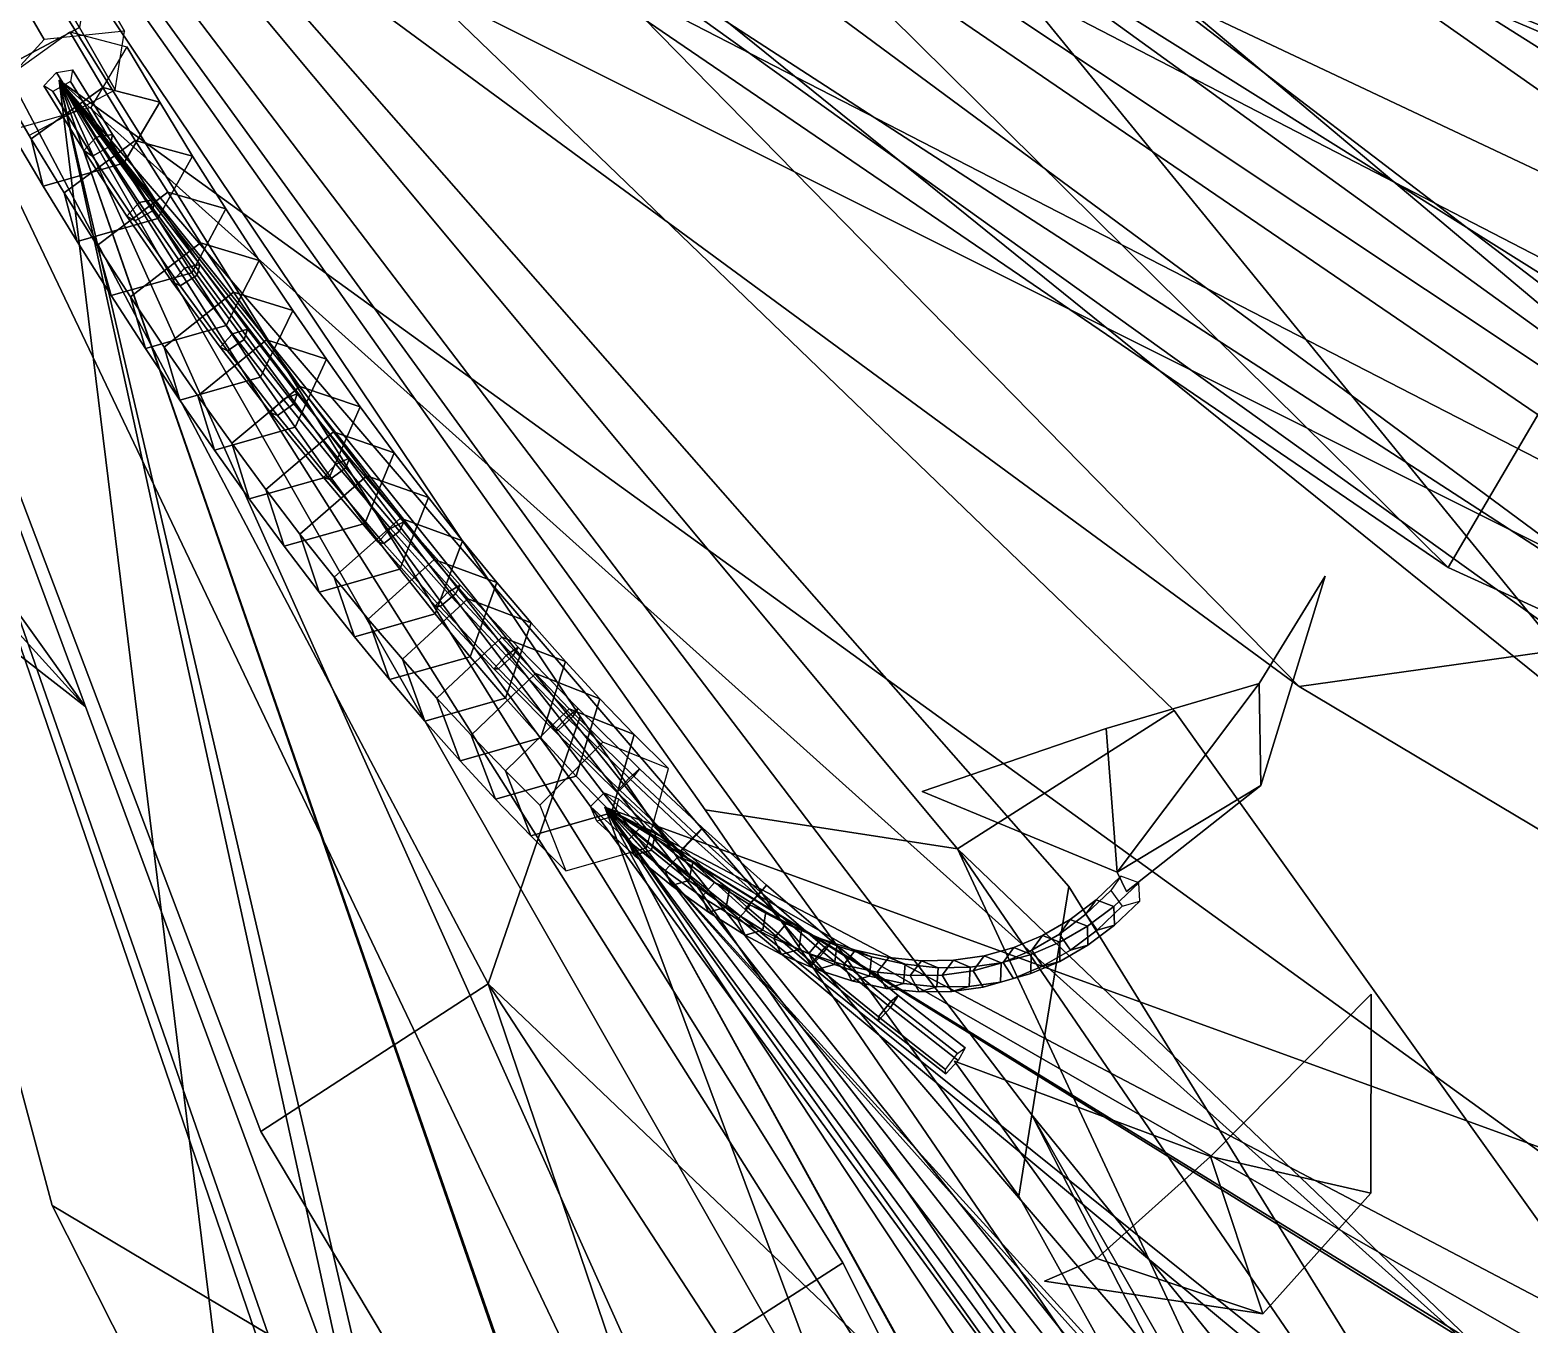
# Model space of a CAD drawing. Header units: metres. Extents: x -366 to 149, y -229 to 234.
# Drawn here: x 55.98 to 78.4, y -126.7 to -107.35 of the extents above; entities that cross this region are included whole.
import ezdxf

# ---------------------------------------------------------------- set-up
doc = ezdxf.new("R2010")
doc.units = ezdxf.units.M

msp = doc.modelspace()

# ---------------------------------------------------------------- linework, layer by layer
at = {"layer": 'coral-li_Intrnd', "color": 3}
for points in [[(54.8874, -107.0588, 380.5537), (55.4238, -107.9909, 381.1962), (56.7156, -107.3112, 381.1036), (56.1792, -106.3791, 380.4612)], [(56.8553, -106.4314, 382.2636), (57.3918, -107.3635, 382.906), (56.1876, -107.4911, 383.7263), (55.6511, -106.559, 383.0839)], [(56.7156, -107.3112, 381.1036), (57.2521, -108.2434, 381.746), (57.3918, -107.3635, 382.906), (56.8553, -106.4314, 382.2636)], [(55.6511, -106.559, 383.0839), (56.1876, -107.4911, 383.7263), (55.2895, -108.4695, 383.0567), (54.7531, -107.5374, 382.4142)], [(55.4238, -107.9909, 381.1962), (55.9603, -108.923, 381.8386), (57.2521, -108.2434, 381.746), (56.7156, -107.3112, 381.1036)], [(56.5717, -107.3745, 383.5205), (57.06401, -108.2053, 384.1266), (55.9936, -108.9747, 383.9414), (55.5012, -108.1439, 383.3353)], [(57.4239, -107.5975, 382.5225), (57.9162, -108.4283, 383.1286), (57.06401, -108.2053, 384.1266), (56.5717, -107.3745, 383.5205)], [(56.8882, -108.5069, 381.7112), (57.3805, -109.3377, 382.3174), (57.9162, -108.4283, 383.1286), (57.4239, -107.5975, 382.5225)], [(55.5012, -108.1439, 383.3353), (55.9936, -108.9747, 383.9414), (56.1743, -109.6804, 382.8273), (55.682, -108.8496, 382.2212)], [(57.06401, -108.2053, 384.1266), (57.548, -108.9979, 384.7387), (56.4858, -109.7811, 384.5639), (55.9936, -108.9747, 383.9414)], [(57.9162, -108.4283, 383.1286), (58.4085, -109.2348, 383.7511), (57.548, -108.9979, 384.7387), (57.06401, -108.2053, 384.1266)], [(55.682, -108.8496, 382.2212), (56.1743, -109.6804, 382.8273), (57.3805, -109.3377, 382.3174), (56.8882, -108.5069, 381.7112)], [(57.3805, -109.3377, 382.3174), (57.8863, -110.1666, 382.9566), (58.4085, -109.2348, 383.7511), (57.9162, -108.4283, 383.1286)], [(55.9936, -108.9747, 383.9414), (56.4858, -109.7811, 384.5639), (56.6801, -110.5093, 383.4666), (56.1743, -109.6804, 382.8273)], [(57.548, -108.9979, 384.7387), (58.03537, -109.7725, 385.3709), (56.9816, -110.5692, 385.2068), (56.4858, -109.7811, 384.5639)], [(58.4085, -109.2348, 383.7511), (58.9043, -110.0228, 384.394), (58.03537, -109.7725, 385.3709), (57.548, -108.9979, 384.7387)], [(56.1743, -109.6804, 382.8273), (56.6801, -110.5093, 383.4666), (57.8863, -110.1666, 382.9566), (57.3805, -109.3377, 382.3174)], [(57.8863, -110.1666, 382.9566), (58.3956, -110.9766, 383.617), (58.9043, -110.0228, 384.394), (58.4085, -109.2348, 383.7511)], [(56.4858, -109.7811, 384.5639), (56.9816, -110.5692, 385.2068), (57.1894, -111.3193, 384.1269), (56.6801, -110.5093, 383.4666)], [(58.03537, -109.7725, 385.3709), (58.5258, -110.5285, 386.0229), (57.4804, -111.3383, 385.8698), (56.9816, -110.5692, 385.2068)], [(58.9043, -110.0228, 384.394), (59.4031, -110.792, 385.057), (58.5258, -110.5285, 386.0229), (58.03537, -109.7725, 385.3709)], [(58.3956, -110.9766, 383.617), (58.9082, -111.7672, 384.298), (59.4031, -110.792, 385.057), (58.9043, -110.0228, 384.394)], [(56.6801, -110.5093, 383.4666), (57.1894, -111.3193, 384.1269), (58.3956, -110.9766, 383.617), (57.8863, -110.1666, 382.9566)], [(58.5258, -110.5285, 386.0229), (59.01907, -111.2655, 386.6943), (57.9821, -112.0882, 386.5526), (57.4804, -111.3383, 385.8698)], [(59.4031, -110.792, 385.057), (59.9048, -111.5418, 385.7398), (59.01907, -111.2655, 386.6943), (58.5258, -110.5285, 386.0229)], [(56.9816, -110.5692, 385.2068), (57.4804, -111.3383, 385.8698), (57.702, -112.1099, 384.8079), (57.1894, -111.3193, 384.1269)], [(58.9082, -111.7672, 384.298), (59.4237, -112.5379, 384.9993), (59.9048, -111.5418, 385.7398), (59.4031, -110.792, 385.057)], [(57.1894, -111.3193, 384.1269), (57.702, -112.1099, 384.8079), (58.9082, -111.7672, 384.298), (58.3956, -110.9766, 383.617)], [(57.4804, -111.3383, 385.8698), (57.9821, -112.0882, 386.5526), (58.2174, -112.8807, 385.5092), (57.702, -112.1099, 384.8079)], [(59.01907, -111.2655, 386.6943), (59.5148, -111.983, 387.3847), (58.4864, -112.8182, 387.2547), (57.9821, -112.0882, 386.5526)], [(59.9048, -111.5418, 385.7398), (60.4091, -112.2718, 386.4419), (59.5148, -111.983, 387.3847), (59.01907, -111.2655, 386.6943)], [(59.4237, -112.5379, 384.9993), (59.9417, -113.2883, 385.7205), (60.4091, -112.2718, 386.4419), (59.9048, -111.5418, 385.7398)], [(57.702, -112.1099, 384.8079), (58.2174, -112.8807, 385.5092), (59.4237, -112.5379, 384.9993), (58.9082, -111.7672, 384.298)], [(57.9821, -112.0882, 386.5526), (58.4864, -112.8182, 387.2547), (58.7355, -113.6311, 386.2304), (58.2174, -112.8807, 385.5092)], [(59.5148, -111.983, 387.3847), (60.01274, -112.6806, 388.0936), (58.9929, -113.528, 387.9757), (58.4864, -112.8182, 387.2547)], [(60.4091, -112.2718, 386.4419), (60.9155, -112.9816, 387.1629), (60.01274, -112.6806, 388.0936), (59.5148, -111.983, 387.3847)], [(59.9417, -113.2883, 385.7205), (60.4621, -114.0179, 386.461), (60.9155, -112.9816, 387.1629), (60.4091, -112.2718, 386.4419)], [(58.2174, -112.8807, 385.5092), (58.7355, -113.6311, 386.2304), (59.9417, -113.2883, 385.7205), (59.4237, -112.5379, 384.9993)], [(60.01274, -112.6806, 388.0936), (60.5125, -113.3579, 388.8207), (59.5013, -114.2171, 388.7151), (58.9929, -113.528, 387.9757)], [(60.9155, -112.9816, 387.1629), (61.424, -113.6708, 387.9023), (60.5125, -113.3579, 388.8207), (60.01274, -112.6806, 388.0936)], [(58.4864, -112.8182, 387.2547), (58.9929, -113.528, 387.9757), (59.2559, -114.3607, 386.9709), (58.7355, -113.6311, 386.2304)], [(60.4621, -114.0179, 386.461), (60.9845, -114.7263, 387.2205), (61.424, -113.6708, 387.9023), (60.9155, -112.9816, 387.1629)], [(58.7355, -113.6311, 386.2304), (59.2559, -114.3607, 386.9709), (60.4621, -114.0179, 386.461), (59.9417, -113.2883, 385.7205)], [(60.5125, -113.3579, 388.8207), (61.01397, -114.0144, 389.5655), (60.01134, -114.8852, 389.4725), (59.5013, -114.2171, 388.7151)], [(61.424, -113.6708, 387.9023), (61.934, -114.3388, 388.6597), (61.01397, -114.0144, 389.5655), (60.5125, -113.3579, 388.8207)], [(58.9929, -113.528, 387.9757), (59.5013, -114.2171, 388.7151), (59.7783, -115.0691, 387.7304), (59.2559, -114.3607, 386.9709)], [(60.9845, -114.7263, 387.2205), (61.5086, -115.413, 387.9985), (61.934, -114.3388, 388.6597), (61.424, -113.6708, 387.9023)], [(59.2559, -114.3607, 386.9709), (59.7783, -115.0691, 387.7304), (60.9845, -114.7263, 387.2205), (60.4621, -114.0179, 386.461)], [(61.01397, -114.0144, 389.5655), (61.5166, -114.6499, 390.3275), (60.5226, -115.5317, 390.2475), (60.01134, -114.8852, 389.4725)], [(61.934, -114.3388, 388.6597), (62.4453, -114.9854, 389.4347), (61.5166, -114.6499, 390.3275), (61.01397, -114.0144, 389.5655)], [(59.5013, -114.2171, 388.7151), (60.01134, -114.8852, 389.4725), (60.3023, -115.7558, 388.5085), (59.7783, -115.0691, 387.7304)], [(61.5086, -115.413, 387.9985), (62.03401, -116.0777, 388.7946), (62.4453, -114.9854, 389.4347), (61.934, -114.3388, 388.6597)], [(59.7783, -115.0691, 387.7304), (60.3023, -115.7558, 388.5085), (61.5086, -115.413, 387.9985), (60.9845, -114.7263, 387.2205)], [(61.5166, -114.6499, 390.3275), (62.02037, -115.2639, 391.1063), (61.03504, -116.1564, 391.0396), (60.5226, -115.5317, 390.2475)], [(62.4453, -114.9854, 389.4347), (62.9577, -115.6101, 390.2268), (62.02037, -115.2639, 391.1063), (61.5166, -114.6499, 390.3275)], [(60.01134, -114.8852, 389.4725), (60.5226, -115.5317, 390.2475), (60.8277, -116.4205, 389.3045), (60.3023, -115.7558, 388.5085)], [(62.03401, -116.0777, 388.7946), (62.5604, -116.7199, 389.6083), (62.9577, -115.6101, 390.2268), (62.4453, -114.9854, 389.4347)], [(62.02037, -115.2639, 391.1063), (62.5247, -115.8559, 391.9014), (61.548, -116.7589, 391.8482), (61.03504, -116.1564, 391.0396)], [(62.9577, -115.6101, 390.2268), (63.4707, -116.2125, 391.0354), (62.5247, -115.8559, 391.9014), (62.02037, -115.2639, 391.1063)], [(60.3023, -115.7558, 388.5085), (60.8277, -116.4205, 389.3045), (62.03401, -116.0777, 388.7946), (61.5086, -115.413, 387.9985)], [(60.5226, -115.5317, 390.2475), (61.03504, -116.1564, 391.0396), (61.3542, -117.0627, 390.1182), (60.8277, -116.4205, 389.3045)], [(62.5604, -116.7199, 389.6083), (63.08762, -117.3393, 390.439), (63.4707, -116.2125, 391.0354), (62.9577, -115.6101, 390.2268)], [(62.5247, -115.8559, 391.9014), (63.02951, -116.4258, 392.7124), (62.06153, -117.3388, 392.673), (61.548, -116.7589, 391.8482)], [(63.4707, -116.2125, 391.0354), (63.9842, -116.7924, 391.8602), (63.02951, -116.4258, 392.7124), (62.5247, -115.8559, 391.9014)], [(60.8277, -116.4205, 389.3045), (61.3542, -117.0627, 390.1182), (62.5604, -116.7199, 389.6083), (62.03401, -116.0777, 388.7946)], [(61.03504, -116.1564, 391.0396), (61.548, -116.7589, 391.8482), (61.8813, -117.682, 390.9489), (61.3542, -117.0627, 390.1182)], [(63.08762, -117.3393, 390.439), (63.6151, -117.9354, 391.2863), (63.9842, -116.7924, 391.8602), (63.4707, -116.2125, 391.0354)], [(63.02951, -116.4258, 392.7124), (63.5343, -116.973, 393.5387), (62.575, -117.8956, 393.5134), (62.06153, -117.3388, 392.673)], [(63.9842, -116.7924, 391.8602), (64.4977, -117.3493, 392.7006), (63.5343, -116.973, 393.5387), (63.02951, -116.4258, 392.7124)], [(61.3542, -117.0627, 390.1182), (61.8813, -117.682, 390.9489), (63.08762, -117.3393, 390.439), (62.5604, -116.7199, 389.6083)], [(61.548, -116.7589, 391.8482), (62.06153, -117.3388, 392.673), (62.4089, -118.2781, 391.7962), (61.8813, -117.682, 390.9489)], [(63.6151, -117.9354, 391.2863), (64.1428, -118.5079, 392.1496), (64.4977, -117.3493, 392.7006), (63.9842, -116.7924, 391.8602)], [(63.5343, -116.973, 393.5387), (64.03895, -117.4974, 394.3799), (63.08834, -118.4292, 394.369), (62.575, -117.8956, 393.5134)], [(64.4977, -117.3493, 392.7006), (65.01103, -117.8829, 393.5562), (64.03895, -117.4974, 394.3799), (63.5343, -116.973, 393.5387)], [(61.8813, -117.682, 390.9489), (62.4089, -118.2781, 391.7962), (63.6151, -117.9354, 391.2863), (63.08762, -117.3393, 390.439)], [(62.06153, -117.3388, 392.673), (62.575, -117.8956, 393.5134), (62.9366, -118.8507, 392.6595), (62.4089, -118.2781, 391.7962)], [(64.03895, -117.4974, 394.3799), (64.543, -117.9986, 395.2354), (63.6011, -118.9392, 395.2391), (63.08834, -118.4292, 394.369)], [(65.01103, -117.8829, 393.5562), (65.5237, -118.3929, 394.4263), (64.543, -117.9986, 395.2354), (64.03895, -117.4974, 394.3799)], [(64.1428, -118.5079, 392.1496), (64.6702, -119.0565, 393.0284), (65.01103, -117.8829, 393.5562), (64.4977, -117.3493, 392.7006)], [(62.4089, -118.2781, 391.7962), (62.9366, -118.8507, 392.6595), (64.1428, -118.5079, 392.1496), (63.6151, -117.9354, 391.2863)], [(62.575, -117.8956, 393.5134), (63.08834, -118.4292, 394.369), (63.464, -119.3993, 393.5384), (62.9366, -118.8507, 392.6595)], [(64.6702, -119.0565, 393.0284), (65.1971, -119.5809, 393.9223), (65.5237, -118.3929, 394.4263), (65.01103, -117.8829, 393.5562)], [(62.9366, -118.8507, 392.6595), (63.464, -119.3993, 393.5384), (64.6702, -119.0565, 393.0284), (64.1428, -118.5079, 392.1496)], [(63.08834, -118.4292, 394.369), (63.6011, -118.9392, 395.2391), (63.9909, -119.9237, 394.4323), (63.464, -119.3993, 393.5384)], [(63.464, -119.3993, 393.5384), (63.9909, -119.9237, 394.4323), (65.1971, -119.5809, 393.9223), (64.6702, -119.0565, 393.0284)]]:
    msp.add_3dface(points, dxfattribs=at)
at = {"layer": 'coral-li_Leaf', "color": 3}
for points in [[(75.3419, -115.5132, 414.5001), (74.3553, -117.1202, 417.6184), (74.3803, -118.6464, 415.1732)], [(75.3419, -115.5132, 414.5001), (74.3803, -118.6464, 415.1732), (74.3553, -117.1202, 417.6184)], [(72.2319, -119.9439, 416.1527), (74.3553, -117.1202, 417.6184), (72.06783, -117.7956, 418.3997)], [(72.2319, -119.9439, 416.1527), (72.06783, -117.7956, 418.3997), (74.3553, -117.1202, 417.6184)], [(74.3803, -118.6464, 415.1732), (74.3553, -117.1202, 417.6184), (72.2319, -119.9439, 416.1527)], [(74.3803, -118.6464, 415.1732), (72.2319, -119.9439, 416.1527), (74.3553, -117.1202, 417.6184)], [(72.06783, -117.7956, 418.3997), (69.3176, -118.7377, 417.3347), (72.2319, -119.9439, 416.1527)], [(72.06783, -117.7956, 418.3997), (72.2319, -119.9439, 416.1527), (69.3176, -118.7377, 417.3347)], [(74.3803, -118.6464, 415.1732), (72.2319, -119.9439, 416.1527), (72.3726, -120.2312, 412.2558)], [(74.3803, -118.6464, 415.1732), (72.3726, -120.2312, 412.2558), (72.2319, -119.9439, 416.1527)], [(76.02517, -124.7425, 383.8735), (76.02917, -121.7693, 385.1474), (73.6257, -124.1944, 385.9997)], [(76.02517, -124.7425, 383.8735), (73.6257, -124.1944, 385.9997), (76.02917, -121.7693, 385.1474)], [(71.9269, -125.7232, 384.3564), (73.6257, -124.1944, 385.9997), (69.8002, -122.7681, 386.139)], [(71.9269, -125.7232, 384.3564), (69.8002, -122.7681, 386.139), (73.6257, -124.1944, 385.9997)], [(71.9269, -125.7232, 384.3564), (74.4107, -126.5464, 382.8656), (73.6257, -124.1944, 385.9997)], [(71.9269, -125.7232, 384.3564), (73.6257, -124.1944, 385.9997), (74.4107, -126.5464, 382.8656)], [(73.6257, -124.1944, 385.9997), (74.4107, -126.5464, 382.8656), (76.02517, -124.7425, 383.8735)], [(73.6257, -124.1944, 385.9997), (76.02517, -124.7425, 383.8735), (74.4107, -126.5464, 382.8656)], [(71.1474, -126.0607, 380.9656), (74.4107, -126.5464, 382.8656), (71.9269, -125.7232, 384.3564)], [(71.1474, -126.0607, 380.9656), (71.9269, -125.7232, 384.3564), (74.4107, -126.5464, 382.8656)]]:
    msp.add_3dface(points, dxfattribs=at)
at = {"layer": 'coral-li_Mrstm', "color": 3}
for points in [[(39.1994, -92.7973, 378.425), (56.7948, -117.4616, 394.1656), (38.55, -97.3475, 376.1729)], [(39.1994, -92.7973, 378.425), (38.55, -97.3475, 376.1729), (56.7948, -117.4616, 394.1656)], [(47.8294, -93.1835, 372.3797), (70.7602, -124.7878, 385.2025), (70.9568, -123.5719, 389.6384)], [(47.8294, -93.1835, 372.3797), (70.9568, -123.5719, 389.6384), (70.7602, -124.7878, 385.2025)], [(70.9568, -123.5719, 389.6384), (71.5074, -120.1563, 392.5267), (47.8294, -93.1835, 372.3797)], [(70.9568, -123.5719, 389.6384), (47.8294, -93.1835, 372.3797), (71.5074, -120.1563, 392.5267)], [(47.8294, -93.1835, 372.3797), (73.08212, -117.5265, 393.7993), (69.8451, -119.5957, 396.3358)], [(47.8294, -93.1835, 372.3797), (69.8451, -119.5957, 396.3358), (73.08212, -117.5265, 393.7993)], [(69.8451, -119.5957, 396.3358), (66.07177, -119.0095, 398.7295), (47.8294, -93.1835, 372.3797)], [(69.8451, -119.5957, 396.3358), (47.8294, -93.1835, 372.3797), (66.07177, -119.0095, 398.7295)], [(47.8294, -93.1835, 372.3797), (64.2009, -117.6137, 401.0888), (62.8284, -121.6131, 399.268)], [(47.8294, -93.1835, 372.3797), (62.8284, -121.6131, 399.268), (64.2009, -117.6137, 401.0888)], [(62.8284, -121.6131, 399.268), (59.4259, -123.8189, 397.3011), (47.8294, -93.1835, 372.3797)], [(62.8284, -121.6131, 399.268), (47.8294, -93.1835, 372.3797), (59.4259, -123.8189, 397.3011)], [(47.8294, -93.1835, 372.3797), (56.3073, -124.9297, 397.0654), (59.5381, -126.8548, 394.4101)], [(47.8294, -93.1835, 372.3797), (59.5381, -126.8548, 394.4101), (56.3073, -124.9297, 397.0654)], [(59.5381, -126.8548, 394.4101), (60.6922, -127.9828, 390.2021), (47.8294, -93.1835, 372.3797)], [(59.5381, -126.8548, 394.4101), (47.8294, -93.1835, 372.3797), (60.6922, -127.9828, 390.2021)], [(47.8294, -93.1835, 372.3797), (60.2363, -129.4323, 387.2516), (64.4906, -128.126, 388.4303)], [(47.8294, -93.1835, 372.3797), (64.4906, -128.126, 388.4303), (60.2363, -129.4323, 387.2516)], [(64.4906, -128.126, 388.4303), (68.1325, -125.7858, 387.1769), (47.8294, -93.1835, 372.3797)], [(64.4906, -128.126, 388.4303), (47.8294, -93.1835, 372.3797), (68.1325, -125.7858, 387.1769)], [(67.8396, -93.9195, 384.7206), (90.04565, -114.8872, 399.983), (66.08289, -98.721, 384.962)], [(67.8396, -93.9195, 384.7206), (66.08289, -98.721, 384.962), (90.04565, -114.8872, 399.983)], [(68.9579, -97.834, 381.4445), (92.6573, -114.3542, 396.4983), (66.449, -95.7767, 385.4033)], [(68.9579, -97.834, 381.4445), (66.449, -95.7767, 385.4033), (92.6573, -114.3542, 396.4983)], [(66.6946, -96.1358, 384.6593), (79.9551, -108.509, 397.5394), (63.01646, -97.818, 386.6474)], [(66.6946, -96.1358, 384.6593), (63.01646, -97.818, 386.6474), (79.9551, -108.509, 397.5394)], [(66.6946, -96.1358, 384.6593), (84.02249, -106.8817, 394.8923), (79.9551, -108.509, 397.5394)], [(66.6946, -96.1358, 384.6593), (79.9551, -108.509, 397.5394), (84.02249, -106.8817, 394.8923)], [(68.558, -101.2388, 378.45), (92.03857, -117.7257, 393.8784), (70.06596, -96.3958, 379.1362)], [(68.558, -101.2388, 378.45), (70.06596, -96.3958, 379.1362), (92.03857, -117.7257, 393.8784)], [(70.8759, -96.9635, 376.7795), (92.6573, -114.3542, 396.4983), (68.9579, -97.834, 381.4445)], [(70.8759, -96.9635, 376.7795), (68.9579, -97.834, 381.4445), (92.6573, -114.3542, 396.4983)], [(70.3626, -97.6438, 374.5205), (87.3582, -109.696, 383.828), (69.6347, -97.1356, 379.0378)], [(70.3626, -97.6438, 374.5205), (69.6347, -97.1356, 379.0378), (87.3582, -109.696, 383.828)], [(87.3582, -109.696, 383.828), (86.5167, -108.9552, 388.8222), (69.6347, -97.1356, 379.0378)], [(87.3582, -109.696, 383.828), (69.6347, -97.1356, 379.0378), (86.5167, -108.9552, 388.8222)], [(69.6347, -97.1356, 379.0378), (86.5167, -108.9552, 388.8222), (85.3144, -105.5098, 392.4113)], [(69.6347, -97.1356, 379.0378), (85.3144, -105.5098, 392.4113), (86.5167, -108.9552, 388.8222)], [(38.55, -97.3475, 376.1729), (56.7948, -117.4616, 394.1656), (35.1387, -100.5772, 374.1401)], [(38.55, -97.3475, 376.1729), (35.1387, -100.5772, 374.1401), (56.7948, -117.4616, 394.1656)], [(67.4493, -102.649, 376.5739), (85.9049, -110.5064, 386.1905), (69.3322, -98.5904, 376.0316)], [(67.4493, -102.649, 376.5739), (69.3322, -98.5904, 376.0316), (85.9049, -110.5064, 386.1905)], [(66.08289, -98.721, 384.962), (90.04565, -114.8872, 399.983), (62.02675, -101.6594, 386.0167)], [(66.08289, -98.721, 384.962), (62.02675, -101.6594, 386.0167), (90.04565, -114.8872, 399.983)], [(61.8852, -99.7758, 387.7384), (87.8756, -118.5754, 399.433), (63.9752, -102.6527, 384.0568)], [(61.8852, -99.7758, 387.7384), (63.9752, -102.6527, 384.0568), (87.8756, -118.5754, 399.433)], [(62.6647, -101.0221, 385.7221), (77.1834, -115.3872, 394.5356), (60.8663, -104.255, 383.1481)], [(62.6647, -101.0221, 385.7221), (60.8663, -104.255, 383.1481), (77.1834, -115.3872, 394.5356)], [(78.665, -107.3188, 399.8348), (79.441, -111.5425, 397.0497), (62.6647, -101.0221, 385.7221)], [(78.665, -107.3188, 399.8348), (62.6647, -101.0221, 385.7221), (79.441, -111.5425, 397.0497)], [(62.6647, -101.0221, 385.7221), (79.441, -111.5425, 397.0497), (77.1834, -115.3872, 394.5356)], [(62.6647, -101.0221, 385.7221), (77.1834, -115.3872, 394.5356), (79.441, -111.5425, 397.0497)], [(66.725, -104.6278, 375.0805), (92.03857, -117.7257, 393.8784), (68.558, -101.2388, 378.45)], [(66.725, -104.6278, 375.0805), (68.558, -101.2388, 378.45), (92.03857, -117.7257, 393.8784)], [(63.9752, -102.6527, 384.0568), (87.8756, -118.5754, 399.433), (63.01688, -105.7727, 380.114)], [(63.9752, -102.6527, 384.0568), (63.01688, -105.7727, 380.114), (87.8756, -118.5754, 399.433)], [(64.643, -105.7999, 374.7324), (80.3873, -118.5126, 385.2793), (67.4493, -102.649, 376.5739)], [(64.643, -105.7999, 374.7324), (67.4493, -102.649, 376.5739), (80.3873, -118.5126, 385.2793)], [(65.4961, -104.1998, 380.0552), (89.1002, -120.3196, 395.6818), (67.9568, -102.5383, 375.886)], [(65.4961, -104.1998, 380.0552), (67.9568, -102.5383, 375.886), (89.1002, -120.3196, 395.6818)], [(80.3873, -118.5126, 385.2793), (83.5001, -114.917, 387.1714), (67.4493, -102.649, 376.5739)], [(80.3873, -118.5126, 385.2793), (67.4493, -102.649, 376.5739), (83.5001, -114.917, 387.1714)], [(67.4493, -102.649, 376.5739), (83.5001, -114.917, 387.1714), (85.9049, -110.5064, 386.1905)], [(67.4493, -102.649, 376.5739), (85.9049, -110.5064, 386.1905), (83.5001, -114.917, 387.1714)], [(61.2003, -106.3559, 381.8147), (89.1002, -120.3196, 395.6818), (65.4961, -104.1998, 380.0552)], [(61.2003, -106.3559, 381.8147), (65.4961, -104.1998, 380.0552), (89.1002, -120.3196, 395.6818)], [(63.1381, -105.1082, 380.6496), (80.9162, -116.6403, 387.4158), (64.8286, -104.7396, 376.4881)], [(63.1381, -105.1082, 380.6496), (64.8286, -104.7396, 376.4881), (80.9162, -116.6403, 387.4158)], [(59.3116, -105.6608, 383.1489), (74.9557, -117.1654, 395.134), (63.1381, -105.1082, 380.6496)], [(59.3116, -105.6608, 383.1489), (63.1381, -105.1082, 380.6496), (74.9557, -117.1654, 395.134)], [(74.9557, -117.1654, 395.134), (79.1133, -116.5836, 392.2059), (63.1381, -105.1082, 380.6496)], [(74.9557, -117.1654, 395.134), (63.1381, -105.1082, 380.6496), (79.1133, -116.5836, 392.2059)], [(63.1381, -105.1082, 380.6496), (79.1133, -116.5836, 392.2059), (80.9162, -116.6403, 387.4158)], [(63.1381, -105.1082, 380.6496), (80.9162, -116.6403, 387.4158), (79.1133, -116.5836, 392.2059)], [(56.4127, -108.0975, 382.6585), (71.916, -142.6368, 398.6509), (69.4461, -145.5829, 396.1183)], [(56.4127, -108.0975, 382.6585), (69.4461, -145.5829, 396.1183), (71.916, -142.6368, 398.6509)], [(69.4461, -145.5829, 396.1183), (65.3733, -146.5077, 394.4247), (56.4127, -108.0975, 382.6585)], [(69.4461, -145.5829, 396.1183), (56.4127, -108.0975, 382.6585), (65.3733, -146.5077, 394.4247)], [(56.4127, -108.0975, 382.6585), (78.7101, -138.5877, 398.8525), (81.111, -139.6008, 395.0573)], [(56.4127, -108.0975, 382.6585), (81.111, -139.6008, 395.0573), (78.7101, -138.5877, 398.8525)], [(81.111, -139.6008, 395.0573), (80.9146, -140.2027, 390.5952), (56.4127, -108.0975, 382.6585)], [(81.111, -139.6008, 395.0573), (56.4127, -108.0975, 382.6585), (80.9146, -140.2027, 390.5952)], [(56.4127, -108.0975, 382.6585), (78.7272, -134.0912, 405.3623), (82.6067, -131.6128, 405.3982)], [(56.4127, -108.0975, 382.6585), (82.6067, -131.6128, 405.3982), (78.7272, -134.0912, 405.3623)], [(82.6067, -131.6128, 405.3982), (85.4252, -129.1001, 402.9377), (56.4127, -108.0975, 382.6585)], [(82.6067, -131.6128, 405.3982), (56.4127, -108.0975, 382.6585), (85.4252, -129.1001, 402.9377)], [(56.4127, -108.0975, 382.6585), (71.9438, -135.3194, 409.2447), (71.8802, -132.5835, 412.9468)], [(56.4127, -108.0975, 382.6585), (71.8802, -132.5835, 412.9468), (71.9438, -135.3194, 409.2447)], [(71.8802, -132.5835, 412.9468), (72.7136, -128.4397, 414.5106), (56.4127, -108.0975, 382.6585)], [(71.8802, -132.5835, 412.9468), (56.4127, -108.0975, 382.6585), (72.7136, -128.4397, 414.5106)], [(56.4127, -108.0975, 382.6585), (67.6711, -140.5864, 405.1706), (63.6551, -141.1805, 407.3415)], [(56.4127, -108.0975, 382.6585), (63.6551, -141.1805, 407.3415), (67.6711, -140.5864, 405.1706)], [(63.6551, -141.1805, 407.3415), (60.2282, -139.128, 409.4284), (56.4127, -108.0975, 382.6585)], [(63.6551, -141.1805, 407.3415), (56.4127, -108.0975, 382.6585), (60.2282, -139.128, 409.4284)], [(79.441, -111.5425, 397.0497), (103.0019, -127.1601, 413.2413), (77.1834, -115.3872, 394.5356)], [(79.441, -111.5425, 397.0497), (77.1834, -115.3872, 394.5356), (103.0019, -127.1601, 413.2413)], [(74.9557, -117.1654, 395.134), (102.0787, -133.3374, 408.1148), (79.1133, -116.5836, 392.2059)], [(74.9557, -117.1654, 395.134), (79.1133, -116.5836, 392.2059), (102.0787, -133.3374, 408.1148)], [(64.2009, -117.6137, 401.0888), (74.8443, -133.067, 414.0753), (62.8284, -121.6131, 399.268)], [(64.2009, -117.6137, 401.0888), (62.8284, -121.6131, 399.268), (74.8443, -133.067, 414.0753)], [(73.08212, -117.5265, 393.7993), (84.7471, -133.8763, 404.6317), (69.8451, -119.5957, 396.3358)], [(73.08212, -117.5265, 393.7993), (69.8451, -119.5957, 396.3358), (84.7471, -133.8763, 404.6317)], [(64.5713, -118.9711, 394.6486), (73.6326, -143.2546, 426.5434), (78.1444, -143.6196, 425.7036)], [(64.5713, -118.9711, 394.6486), (78.1444, -143.6196, 425.7036), (73.6326, -143.2546, 426.5434)], [(78.1444, -143.6196, 425.7036), (81.2901, -144.2124, 422.5312), (64.5713, -118.9711, 394.6486)], [(78.1444, -143.6196, 425.7036), (64.5713, -118.9711, 394.6486), (81.2901, -144.2124, 422.5312)], [(64.5713, -118.9711, 394.6486), (83.8031, -145.9439, 418.973), (86.3307, -142.8863, 421.309)], [(64.5713, -118.9711, 394.6486), (86.3307, -142.8863, 421.309), (83.8031, -145.9439, 418.973)], [(86.3307, -142.8863, 421.309), (88.8761, -139.1791, 421.0113), (64.5713, -118.9711, 394.6486)], [(86.3307, -142.8863, 421.309), (64.5713, -118.9711, 394.6486), (88.8761, -139.1791, 421.0113)], [(64.5713, -118.9711, 394.6486), (92.1979, -136.1034, 419.7948), (90.2444, -134.7877, 423.7504)], [(64.5713, -118.9711, 394.6486), (90.2444, -134.7877, 423.7504), (92.1979, -136.1034, 419.7948)], [(90.2444, -134.7877, 423.7504), (88.231, -131.407, 425.9478), (64.5713, -118.9711, 394.6486)], [(90.2444, -134.7877, 423.7504), (64.5713, -118.9711, 394.6486), (88.231, -131.407, 425.9478)], [(64.5713, -118.9711, 394.6486), (87.2939, -127.2405, 427.8807), (84.5134, -130.4401, 429.6766)], [(64.5713, -118.9711, 394.6486), (84.5134, -130.4401, 429.6766), (87.2939, -127.2405, 427.8807)], [(84.5134, -130.4401, 429.6766), (80.2404, -131.5643, 430.5647), (64.5713, -118.9711, 394.6486)], [(84.5134, -130.4401, 429.6766), (64.5713, -118.9711, 394.6486), (80.2404, -131.5643, 430.5647)], [(64.5713, -118.9711, 394.6486), (75.8226, -131.5207, 432.1318), (77.0043, -135.8113, 430.9531)], [(64.5713, -118.9711, 394.6486), (77.0043, -135.8113, 430.9531), (75.8226, -131.5207, 432.1318)], [(77.0043, -135.8113, 430.9531), (75.8723, -139.4352, 428.5246), (64.5713, -118.9711, 394.6486)], [(77.0043, -135.8113, 430.9531), (64.5713, -118.9711, 394.6486), (75.8723, -139.4352, 428.5246)], [(69.8451, -119.5957, 396.3358), (77.07436, -135.1076, 410.5467), (66.07177, -119.0095, 398.7295)], [(69.8451, -119.5957, 396.3358), (66.07177, -119.0095, 398.7295), (77.07436, -135.1076, 410.5467)], [(84.7471, -133.8763, 404.6317), (81.08388, -136.0139, 407.4969), (69.8451, -119.5957, 396.3358)], [(84.7471, -133.8763, 404.6317), (69.8451, -119.5957, 396.3358), (81.08388, -136.0139, 407.4969)], [(69.8451, -119.5957, 396.3358), (81.08388, -136.0139, 407.4969), (77.07436, -135.1076, 410.5467)], [(69.8451, -119.5957, 396.3358), (77.07436, -135.1076, 410.5467), (81.08388, -136.0139, 407.4969)], [(70.9568, -123.5719, 389.6384), (82.1551, -137.3761, 403.0127), (71.5074, -120.1563, 392.5267)], [(70.9568, -123.5719, 389.6384), (71.5074, -120.1563, 392.5267), (82.1551, -137.3761, 403.0127)], [(62.8284, -121.6131, 399.268), (69.05314, -139.9335, 410.2427), (59.4259, -123.8189, 397.3011)], [(62.8284, -121.6131, 399.268), (59.4259, -123.8189, 397.3011), (69.05314, -139.9335, 410.2427)], [(74.8443, -133.067, 414.0753), (73.15, -137.4479, 412.0415), (62.8284, -121.6131, 399.268)], [(74.8443, -133.067, 414.0753), (62.8284, -121.6131, 399.268), (73.15, -137.4479, 412.0415)], [(62.8284, -121.6131, 399.268), (73.15, -137.4479, 412.0415), (69.05314, -139.9335, 410.2427)], [(62.8284, -121.6131, 399.268), (69.05314, -139.9335, 410.2427), (73.15, -137.4479, 412.0415)], [(70.7602, -124.7878, 385.2025), (80.7874, -142.7921, 395.0021), (70.9568, -123.5719, 389.6384)], [(70.7602, -124.7878, 385.2025), (70.9568, -123.5719, 389.6384), (80.7874, -142.7921, 395.0021)], [(80.7874, -142.7921, 395.0021), (81.06001, -141.2753, 399.883), (70.9568, -123.5719, 389.6384)], [(80.7874, -142.7921, 395.0021), (70.9568, -123.5719, 389.6384), (81.06001, -141.2753, 399.883)], [(70.9568, -123.5719, 389.6384), (81.06001, -141.2753, 399.883), (82.1551, -137.3761, 403.0127)], [(70.9568, -123.5719, 389.6384), (82.1551, -137.3761, 403.0127), (81.06001, -141.2753, 399.883)], [(56.3073, -124.9297, 397.0654), (64.6718, -141.4751, 410.3701), (59.5381, -126.8548, 394.4101)], [(56.3073, -124.9297, 397.0654), (59.5381, -126.8548, 394.4101), (64.6718, -141.4751, 410.3701)], [(64.4906, -128.126, 388.4303), (77.1533, -143.7262, 397.9758), (68.1325, -125.7858, 387.1769)], [(64.4906, -128.126, 388.4303), (68.1325, -125.7858, 387.1769), (77.1533, -143.7262, 397.9758)]]:
    msp.add_3dface(points, dxfattribs=at)
at = {"layer": 'coral-li_Petiole', "color": 3}
for points in [[(56.3708, -107.9801, 382.8837), (56.9665, -108.9485, 383.4996), (56.7814, -109.1502, 383.3616), (56.1857, -108.1818, 382.7456)], [(56.6128, -107.9432, 382.7076), (57.2085, -108.9116, 383.3235), (56.9665, -108.9485, 383.4996), (56.3708, -107.9801, 382.8837)], [(56.5801, -108.1181, 382.4642), (57.1759, -109.0865, 383.0801), (57.2085, -108.9116, 383.3235), (56.6128, -107.9432, 382.7076)], [(56.1857, -108.1818, 382.7456), (56.7814, -109.1502, 383.3616), (56.9134, -109.2331, 383.1035), (56.3177, -108.2647, 382.4875)], [(56.3177, -108.2647, 382.4875), (56.9134, -109.2331, 383.1035), (57.1759, -109.0865, 383.0801), (56.5801, -108.1181, 382.4642)], [(56.9665, -108.9485, 383.4996), (57.6077, -109.9284, 384.0715), (57.4225, -110.1301, 383.9335), (56.7814, -109.1502, 383.3616)], [(57.2085, -108.9116, 383.3235), (57.8429, -109.881, 383.889), (57.6077, -109.9284, 384.0715), (56.9665, -108.9485, 383.4996)], [(57.1759, -109.0865, 383.0801), (57.8061, -110.0493, 383.6416), (57.8429, -109.881, 383.889), (57.2085, -108.9116, 383.3235)], [(56.7814, -109.1502, 383.3616), (57.4225, -110.1301, 383.9335), (57.5478, -110.2024, 383.669), (56.9134, -109.2331, 383.1035)], [(56.9134, -109.2331, 383.1035), (57.5478, -110.2024, 383.669), (57.8061, -110.0493, 383.6416), (57.1759, -109.0865, 383.0801)], [(57.8429, -109.881, 383.889), (58.5162, -110.8519, 384.4046), (58.2881, -110.9099, 384.593), (57.6077, -109.9284, 384.0715)], [(57.8061, -110.0493, 383.6416), (58.475, -111.0137, 384.1536), (58.5162, -110.8519, 384.4046), (57.8429, -109.881, 383.889)], [(57.6077, -109.9284, 384.0715), (58.2881, -110.9099, 384.593), (58.103, -111.1116, 384.455), (57.4225, -110.1301, 383.9335)], [(57.5478, -110.2024, 383.669), (58.2211, -111.1733, 384.1845), (58.475, -111.0137, 384.1536), (57.8061, -110.0493, 383.6416)], [(57.4225, -110.1301, 383.9335), (58.103, -111.1116, 384.455), (58.2211, -111.1733, 384.1845), (57.5478, -110.2024, 383.669)], [(58.2881, -110.9099, 384.593), (59.00629, -111.8907, 385.0629), (58.8211, -112.0924, 384.9248), (58.103, -111.1116, 384.455)], [(58.2211, -111.1733, 384.1845), (58.9317, -112.1435, 384.649), (59.1809, -111.9773, 384.6147), (58.475, -111.0137, 384.1536)], [(58.5162, -110.8519, 384.4046), (59.2267, -111.822, 384.869), (59.00629, -111.8907, 385.0629), (58.2881, -110.9099, 384.593)], [(58.475, -111.0137, 384.1536), (59.1809, -111.9773, 384.6147), (59.2267, -111.822, 384.869), (58.5162, -110.8519, 384.4046)], [(58.103, -111.1116, 384.455), (58.8211, -112.0924, 384.9248), (58.9317, -112.1435, 384.649), (58.2211, -111.1733, 384.1845)], [(59.00629, -111.8907, 385.0629), (59.7604, -112.8683, 385.4799), (59.5752, -113.07, 385.3419), (58.8211, -112.0924, 384.9248)], [(59.2267, -111.822, 384.869), (59.9729, -112.789, 385.2813), (59.7604, -112.8683, 385.4799), (59.00629, -111.8907, 385.0629)], [(59.1809, -111.9773, 384.6147), (59.9222, -112.9379, 385.024), (59.9729, -112.789, 385.2813), (59.2267, -111.822, 384.869)], [(58.8211, -112.0924, 384.9248), (59.5752, -113.07, 385.3419), (59.6778, -113.1105, 385.0612), (58.9317, -112.1435, 384.649)], [(58.9317, -112.1435, 384.649), (59.6778, -113.1105, 385.0612), (59.9222, -112.9379, 385.024), (59.1809, -111.9773, 384.6147)], [(59.9729, -112.789, 385.2813), (60.7528, -113.7506, 385.6403), (60.5486, -113.8405, 385.8431), (59.7604, -112.8683, 385.4799)], [(59.9222, -112.9379, 385.024), (60.6969, -113.893, 385.3804), (60.7528, -113.7506, 385.6403), (59.9729, -112.789, 385.2813)], [(59.7604, -112.8683, 385.4799), (60.5486, -113.8405, 385.8431), (60.3635, -114.0421, 385.7051), (59.5752, -113.07, 385.3419)], [(59.6778, -113.1105, 385.0612), (60.4577, -114.0721, 385.4203), (60.6969, -113.893, 385.3804), (59.9222, -112.9379, 385.024)], [(59.5752, -113.07, 385.3419), (60.3635, -114.0421, 385.7051), (60.4577, -114.0721, 385.4203), (59.6778, -113.1105, 385.0612)], [(60.5486, -113.8405, 385.8431), (61.3691, -114.8048, 386.1517), (61.184, -115.0065, 386.0136), (60.3635, -114.0421, 385.7051)], [(60.4577, -114.0721, 385.4203), (61.2695, -115.0259, 385.7252), (61.5034, -114.8404, 385.6831), (60.6969, -113.893, 385.3804)], [(60.7528, -113.7506, 385.6403), (61.5646, -114.7045, 385.9452), (61.3691, -114.8048, 386.1517), (60.5486, -113.8405, 385.8431)], [(60.6969, -113.893, 385.3804), (61.5034, -114.8404, 385.6831), (61.5646, -114.7045, 385.9452), (60.7528, -113.7506, 385.6403)], [(60.3635, -114.0421, 385.7051), (61.184, -115.0065, 386.0136), (61.2695, -115.0259, 385.7252), (60.4577, -114.0721, 385.4203)], [(61.3691, -114.8048, 386.1517), (62.2199, -115.759, 386.4048), (62.03481, -115.9607, 386.2668), (61.184, -115.0065, 386.0136)], [(61.5646, -114.7045, 385.9452), (62.4063, -115.6483, 386.1953), (62.2199, -115.759, 386.4048), (61.3691, -114.8048, 386.1517)], [(61.5034, -114.8404, 385.6831), (62.3395, -115.7778, 385.9313), (62.4063, -115.6483, 386.1953), (61.5646, -114.7045, 385.9452)], [(61.184, -115.0065, 386.0136), (62.03481, -115.9607, 386.2668), (62.1112, -115.9697, 385.9752), (61.2695, -115.0259, 385.7252)], [(61.2695, -115.0259, 385.7252), (62.1112, -115.9697, 385.9752), (62.3395, -115.7778, 385.9313), (61.5034, -114.8404, 385.6831)], [(62.4063, -115.6483, 386.1953), (63.276, -116.5797, 386.3899), (63.09895, -116.7007, 386.6019), (62.2199, -115.759, 386.4048)], [(62.3395, -115.7778, 385.9313), (63.2034, -116.7029, 386.1245), (63.276, -116.5797, 386.3899), (62.4063, -115.6483, 386.1953)], [(62.2199, -115.759, 386.4048), (63.09895, -116.7007, 386.6019), (62.9138, -116.9024, 386.4638), (62.03481, -115.9607, 386.2668)], [(62.1112, -115.9697, 385.9752), (62.9809, -116.9012, 386.1699), (63.2034, -116.7029, 386.1245), (62.3395, -115.7778, 385.9313)], [(62.03481, -115.9607, 386.2668), (62.9138, -116.9024, 386.4638), (62.9809, -116.9012, 386.1699), (62.1112, -115.9697, 385.9752)], [(63.276, -116.5797, 386.3899), (64.1714, -117.4966, 386.5287), (64.00406, -117.6277, 386.7425), (63.09895, -116.7007, 386.6019)], [(63.2034, -116.7029, 386.1245), (64.09298, -117.6136, 386.2621), (64.1714, -117.4966, 386.5287), (63.276, -116.5797, 386.3899)], [(63.09895, -116.7007, 386.6019), (64.00406, -117.6277, 386.7425), (63.8189, -117.8294, 386.6044), (62.9138, -116.9024, 386.4638)], [(62.9809, -116.9012, 386.1699), (63.8763, -117.8181, 386.3086), (64.09298, -117.6136, 386.2621), (63.2034, -116.7029, 386.1245)], [(62.9138, -116.9024, 386.4638), (63.8189, -117.8294, 386.6044), (63.8763, -117.8181, 386.3086), (62.9809, -116.9012, 386.1699)], [(64.1714, -117.4966, 386.5287), (65.09057, -118.3968, 386.6112), (64.9331, -118.5378, 386.8262), (64.00406, -117.6277, 386.7425)], [(64.09298, -117.6136, 386.2621), (65.00599, -118.5076, 386.3439), (65.09057, -118.3968, 386.6112), (64.1714, -117.4966, 386.5287)], [(64.00406, -117.6277, 386.7425), (64.9331, -118.5378, 386.8262), (64.7479, -118.7395, 386.6881), (63.8189, -117.8294, 386.6044)], [(63.8763, -117.8181, 386.3086), (64.7954, -118.7182, 386.3911), (65.00599, -118.5076, 386.3439), (64.09298, -117.6136, 386.2621)], [(63.8189, -117.8294, 386.6044), (64.7479, -118.7395, 386.6881), (64.7954, -118.7182, 386.3911), (63.8763, -117.8181, 386.3086)], [(65.09057, -118.3968, 386.6112), (66.03111, -119.2779, 386.6373), (65.8838, -119.4287, 386.8528), (64.9331, -118.5378, 386.8262)], [(65.00599, -118.5076, 386.3439), (65.9402, -119.3828, 386.3696), (66.03111, -119.2779, 386.6373), (65.09057, -118.3968, 386.6112)], [(64.9331, -118.5378, 386.8262), (65.8838, -119.4287, 386.8528), (65.6987, -119.6304, 386.7148), (64.7479, -118.7395, 386.6881)], [(64.7954, -118.7182, 386.3911), (65.736, -119.5994, 386.4172), (65.9402, -119.3828, 386.3696), (65.00599, -118.5076, 386.3439)], [(64.5597, -118.7551, 394.7664), (65.1184, -119.2604, 395.7484), (64.9179, -119.4679, 395.7556), (64.3592, -118.9626, 394.7737)], [(64.776, -118.8441, 394.5975), (65.3347, -119.3495, 395.5794), (65.1184, -119.2604, 395.7484), (64.5597, -118.7551, 394.7664)], [(64.7113, -119.1075, 394.4987), (65.2701, -119.6128, 395.4807), (65.3347, -119.3495, 395.5794), (64.776, -118.8441, 394.5975)], [(64.7479, -118.7395, 386.6881), (65.6987, -119.6304, 386.7148), (65.736, -119.5994, 386.4172), (64.7954, -118.7182, 386.3911)], [(64.3592, -118.9626, 394.7737), (64.9179, -119.4679, 395.7556), (65.0086, -119.6871, 395.5913), (64.4498, -119.1818, 394.6093)], [(64.4498, -119.1818, 394.6093), (65.0086, -119.6871, 395.5913), (65.2701, -119.6128, 395.4807), (64.7113, -119.1075, 394.4987)], [(65.1184, -119.2604, 395.7484), (65.6681, -119.7072, 396.7484), (65.4714, -119.9179, 396.7624), (64.9179, -119.4679, 395.7556)], [(65.3347, -119.3495, 395.5794), (65.8882, -119.7994, 396.5862), (65.6681, -119.7072, 396.7484), (65.1184, -119.2604, 395.7484)], [(66.03111, -119.2779, 386.6373), (66.9908, -120.1381, 386.6068), (66.8539, -120.2984, 386.8224), (65.8838, -119.4287, 386.8528)], [(65.9402, -119.3828, 386.3696), (66.8936, -120.2371, 386.3392), (66.9908, -120.1381, 386.6068), (66.03111, -119.2779, 386.6373)], [(64.9179, -119.4679, 395.7556), (65.4714, -119.9179, 396.7624), (65.5681, -120.1423, 396.6089), (65.0086, -119.6871, 395.5913)], [(65.2701, -119.6128, 395.4807), (65.8296, -120.068, 396.4984), (65.8882, -119.7994, 396.5862), (65.3347, -119.3495, 395.5794)], [(65.8838, -119.4287, 386.8528), (66.8539, -120.2984, 386.8224), (66.6688, -120.5001, 386.6844), (65.6987, -119.6304, 386.7148)], [(65.736, -119.5994, 386.4172), (66.6957, -120.4595, 386.3868), (66.8936, -120.2371, 386.3392), (65.9402, -119.3828, 386.3696)], [(65.0086, -119.6871, 395.5913), (65.5681, -120.1423, 396.6089), (65.8296, -120.068, 396.4984), (65.2701, -119.6128, 395.4807)], [(65.6681, -119.7072, 396.7484), (66.213, -120.0995, 397.7737), (66.02007, -120.3131, 397.7945), (65.4714, -119.9179, 396.7624)], [(65.8882, -119.7994, 396.5862), (66.4368, -120.1946, 397.6183), (66.213, -120.0995, 397.7737), (65.6681, -119.7072, 396.7484)], [(65.6987, -119.6304, 386.7148), (66.6688, -120.5001, 386.6844), (66.6957, -120.4595, 386.3868), (65.736, -119.5994, 386.4172)], [(65.4714, -119.9179, 396.7624), (66.02007, -120.3131, 397.7945), (66.1228, -120.5421, 397.6522), (65.5681, -120.1423, 396.6089)], [(65.8296, -120.068, 396.4984), (66.3842, -120.4678, 397.5416), (66.4368, -120.1946, 397.6183), (65.8882, -119.7994, 396.5862)], [(65.5681, -120.1423, 396.6089), (66.1228, -120.5421, 397.6522), (66.3842, -120.4678, 397.5416), (65.8296, -120.068, 396.4984)], [(66.213, -120.0995, 397.7737), (66.7518, -120.4365, 398.8217), (66.5624, -120.6525, 398.8495), (66.02007, -120.3131, 397.7945)], [(66.4368, -120.1946, 397.6183), (66.9793, -120.5341, 398.6733), (66.7518, -120.4365, 398.8217), (66.213, -120.0995, 397.7737)], [(66.3842, -120.4678, 397.5416), (66.9326, -120.8113, 398.608), (66.9793, -120.5341, 398.6733), (66.4368, -120.1946, 397.6183)], [(66.9908, -120.1381, 386.6068), (67.9674, -120.975, 386.52), (67.8411, -121.1446, 386.7349), (66.8539, -120.2984, 386.8224)], [(66.8936, -120.2371, 386.3392), (67.8636, -121.0684, 386.2527), (67.9674, -120.975, 386.52), (66.9908, -120.1381, 386.6068)], [(71.9182, -120.3549, 411.0978), (72.2893, -120.0035, 412.2118), (72.138, -120.219, 412.3301), (71.7644, -120.5725, 411.2086)], [(72.1812, -120.4541, 411.0323), (72.5548, -120.1005, 412.1539), (72.2893, -120.0035, 412.2118), (71.9182, -120.3549, 411.0978)], [(72.1923, -120.7339, 411.102), (72.5702, -120.3768, 412.2358), (72.5548, -120.1005, 412.1539), (72.1812, -120.4541, 411.0323)], [(66.02007, -120.3131, 397.7945), (66.5624, -120.6525, 398.8495), (66.6712, -120.8856, 398.7186), (66.1228, -120.5421, 397.6522)], [(66.7518, -120.4365, 398.8217), (67.2831, -120.7173, 399.8898), (67.09743, -120.9354, 399.9247), (66.5624, -120.6525, 398.8495)], [(66.8539, -120.2984, 386.8224), (67.8411, -121.1446, 386.7349), (67.656, -121.3463, 386.5969), (66.6688, -120.5001, 386.6844)], [(66.6957, -120.4595, 386.3868), (67.6723, -121.2965, 386.3), (67.8636, -121.0684, 386.2527), (66.8936, -120.2371, 386.3392)], [(66.9793, -120.5341, 398.6733), (67.5142, -120.817, 399.7485), (67.2831, -120.7173, 399.8898), (66.7518, -120.4365, 398.8217)], [(71.5273, -120.6503, 409.9745), (71.9182, -120.3549, 411.0978), (71.7644, -120.5725, 411.2086), (71.3707, -120.8697, 410.0776)], [(71.7875, -120.7512, 409.9014), (72.1812, -120.4541, 411.0323), (71.9182, -120.3549, 411.0978), (71.5273, -120.6503, 409.9745)], [(71.7644, -120.5725, 411.2086), (72.138, -120.219, 412.3301), (72.3087, -120.4511, 412.3464), (71.9308, -120.8082, 411.2125)], [(71.9308, -120.8082, 411.2125), (72.3087, -120.4511, 412.3464), (72.5702, -120.3768, 412.2358), (72.1923, -120.7339, 411.102)], [(66.1228, -120.5421, 397.6522), (66.6712, -120.8856, 398.7186), (66.9326, -120.8113, 398.608), (66.3842, -120.4678, 397.5416)], [(66.5624, -120.6525, 398.8495), (67.09743, -120.9354, 399.9247), (67.212, -121.1719, 399.8055), (66.6712, -120.8856, 398.7186)], [(66.6688, -120.5001, 386.6844), (67.656, -121.3463, 386.5969), (67.6723, -121.2965, 386.3), (66.6957, -120.4595, 386.3868)], [(66.9326, -120.8113, 398.608), (67.4735, -121.0976, 399.6949), (67.5142, -120.817, 399.7485), (66.9793, -120.5341, 398.6733)], [(71.1174, -120.8889, 408.8445), (71.5273, -120.6503, 409.9745), (71.3707, -120.8697, 410.0776), (70.958, -121.1098, 408.9398)], [(71.3748, -120.9913, 408.7637), (71.7875, -120.7512, 409.9014), (71.5273, -120.6503, 409.9745), (71.1174, -120.8889, 408.8445)], [(71.3707, -120.8697, 410.0776), (71.7644, -120.5725, 411.2086), (71.9308, -120.8082, 411.2125), (71.5328, -121.1083, 410.0692)], [(71.7943, -121.034, 409.9586), (72.1923, -120.7339, 411.102), (72.1812, -120.4541, 411.0323), (71.7875, -120.7512, 409.9014)], [(66.6712, -120.8856, 398.7186), (67.212, -121.1719, 399.8055), (67.4735, -121.0976, 399.6949), (66.9326, -120.8113, 398.608)], [(67.2831, -120.7173, 399.8898), (67.8057, -120.9412, 400.9754), (67.6236, -121.161, 401.0177), (67.09743, -120.9354, 399.9247)], [(67.5142, -120.817, 399.7485), (68.04042, -121.0426, 400.8415), (67.8057, -120.9412, 400.9754), (67.2831, -120.7173, 399.8898)], [(67.4735, -121.0976, 399.6949), (68.00551, -121.326, 400.7998), (68.04042, -121.0426, 400.8415), (67.5142, -120.817, 399.7485)], [(70.958, -121.1098, 408.9398), (71.3707, -120.8697, 410.0776), (71.5328, -121.1083, 410.0692), (71.1154, -121.3507, 408.9189)], [(71.3769, -121.2764, 408.8084), (71.7943, -121.034, 409.9586), (71.7875, -120.7512, 409.9014), (71.3748, -120.9913, 408.7637)], [(71.5328, -121.1083, 410.0692), (71.9308, -120.8082, 411.2125), (72.1923, -120.7339, 411.102), (71.7943, -121.034, 409.9586)], [(67.09743, -120.9354, 399.9247), (67.6236, -121.161, 401.0177), (67.744, -121.4003, 400.9103), (67.212, -121.1719, 399.8055)], [(67.212, -121.1719, 399.8055), (67.744, -121.4003, 400.9103), (68.00551, -121.326, 400.7998), (67.4735, -121.0976, 399.6949)], [(67.8057, -120.9412, 400.9754), (68.3183, -121.1078, 402.0761), (68.1397, -121.3289, 402.1258), (67.6236, -121.161, 401.0177)], [(67.6723, -121.2965, 386.3), (68.6634, -122.1083, 386.1569), (68.8481, -121.8746, 386.1104), (67.8636, -121.0684, 386.2527)], [(68.04042, -121.0426, 400.8415), (68.5565, -121.2105, 401.9496), (68.3183, -121.1078, 402.0761), (67.8057, -120.9412, 400.9754)], [(67.9674, -120.975, 386.52), (68.9585, -121.7868, 386.3769), (68.843, -121.9655, 386.5906), (67.8411, -121.1446, 386.7349)], [(67.8636, -121.0684, 386.2527), (68.8481, -121.8746, 386.1104), (68.9585, -121.7868, 386.3769), (67.9674, -120.975, 386.52)], [(68.00551, -121.326, 400.7998), (68.5273, -121.496, 401.9199), (68.5565, -121.2105, 401.9496), (68.04042, -121.0426, 400.8415)], [(68.3183, -121.1078, 402.0761), (68.8197, -121.2165, 403.1891), (68.6445, -121.4386, 403.2463), (68.1397, -121.3289, 402.1258)], [(68.5565, -121.2105, 401.9496), (69.06139, -121.3201, 403.0701), (68.8197, -121.2165, 403.1891), (68.3183, -121.1078, 402.0761)], [(70.2447, -121.194, 406.5751), (70.6895, -121.0703, 407.7104), (70.5272, -121.2922, 407.7981), (70.07937, -121.4165, 406.6552)], [(70.4961, -121.2981, 406.479), (70.944, -121.1737, 407.6219), (70.6895, -121.0703, 407.7104), (70.2447, -121.194, 406.5751)], [(70.6895, -121.0703, 407.7104), (71.1174, -120.8889, 408.8445), (70.958, -121.1098, 408.9398), (70.5272, -121.2922, 407.7981)], [(70.5272, -121.2922, 407.7981), (70.958, -121.1098, 408.9398), (71.1154, -121.3507, 408.9189), (70.6798, -121.5348, 407.7647)], [(70.944, -121.1737, 407.6219), (71.3748, -120.9913, 408.7637), (71.1174, -120.8889, 408.8445), (70.6895, -121.0703, 407.7104)], [(70.9413, -121.4605, 407.6542), (71.3769, -121.2764, 408.8084), (71.3748, -120.9913, 408.7637), (70.944, -121.1737, 407.6219)], [(71.1154, -121.3507, 408.9189), (71.5328, -121.1083, 410.0692), (71.7943, -121.034, 409.9586), (71.3769, -121.2764, 408.8084)], [(67.6236, -121.161, 401.0177), (68.1397, -121.3289, 402.1258), (68.2658, -121.5703, 402.0305), (67.744, -121.4003, 400.9103)], [(67.8411, -121.1446, 386.7349), (68.843, -121.9655, 386.5906), (68.6578, -122.1672, 386.4525), (67.656, -121.3463, 386.5969)], [(67.656, -121.3463, 386.5969), (68.6578, -122.1672, 386.4525), (68.6634, -122.1083, 386.1569), (67.6723, -121.2965, 386.3)], [(67.744, -121.4003, 400.9103), (68.2658, -121.5703, 402.0305), (68.5273, -121.496, 401.9199), (68.00551, -121.326, 400.7998)], [(68.1397, -121.3289, 402.1258), (68.6445, -121.4386, 403.2463), (68.7762, -121.6815, 403.1632), (68.2658, -121.5703, 402.0305)], [(68.5273, -121.496, 401.9199), (69.03777, -121.6072, 403.0526), (69.06139, -121.3201, 403.0701), (68.5565, -121.2105, 401.9496)], [(68.8197, -121.2165, 403.1891), (69.3087, -121.2672, 404.3118), (69.1369, -121.4898, 404.3765), (68.6445, -121.4386, 403.2463)], [(69.06139, -121.3201, 403.0701), (69.5537, -121.3713, 404.2003), (69.3087, -121.2672, 404.3118), (68.8197, -121.2165, 403.1891)], [(69.03777, -121.6072, 403.0526), (69.5355, -121.6593, 404.1952), (69.5537, -121.3713, 404.2003), (69.06139, -121.3201, 403.0701)], [(69.3087, -121.2672, 404.3118), (69.7841, -121.2597, 405.4413), (69.6155, -121.4824, 405.5137), (69.1369, -121.4898, 404.3765)], [(69.5537, -121.3713, 404.2003), (70.03238, -121.364, 405.3375), (69.7841, -121.2597, 405.4413), (69.3087, -121.2672, 404.3118)], [(69.7841, -121.2597, 405.4413), (70.2447, -121.194, 406.5751), (70.07937, -121.4165, 406.6552), (69.6155, -121.4824, 405.5137)], [(70.03238, -121.364, 405.3375), (70.4961, -121.2981, 406.479), (70.2447, -121.194, 406.5751), (69.7841, -121.2597, 405.4413)], [(70.01953, -121.6522, 405.3448), (70.4884, -121.5859, 406.4987), (70.4961, -121.2981, 406.479), (70.03238, -121.364, 405.3375)], [(70.07937, -121.4165, 406.6552), (70.5272, -121.2922, 407.7981), (70.6798, -121.5348, 407.7647), (70.227, -121.6602, 406.6092)], [(70.4884, -121.5859, 406.4987), (70.9413, -121.4605, 407.6542), (70.944, -121.1737, 407.6219), (70.4961, -121.2981, 406.479)], [(70.6798, -121.5348, 407.7647), (71.1154, -121.3507, 408.9189), (71.3769, -121.2764, 408.8084), (70.9413, -121.4605, 407.6542)], [(68.2658, -121.5703, 402.0305), (68.7762, -121.6815, 403.1632), (69.03777, -121.6072, 403.0526), (68.5273, -121.496, 401.9199)], [(68.6445, -121.4386, 403.2463), (69.1369, -121.4898, 404.3765), (69.274, -121.7336, 404.3057), (68.7762, -121.6815, 403.1632)], [(69.1369, -121.4898, 404.3765), (69.6155, -121.4824, 405.5137), (69.758, -121.7265, 405.4553), (69.274, -121.7336, 404.3057)], [(69.5355, -121.6593, 404.1952), (70.01953, -121.6522, 405.3448), (70.03238, -121.364, 405.3375), (69.5537, -121.3713, 404.2003)], [(69.6155, -121.4824, 405.5137), (70.07937, -121.4165, 406.6552), (70.227, -121.6602, 406.6092), (69.758, -121.7265, 405.4553)], [(70.227, -121.6602, 406.6092), (70.6798, -121.5348, 407.7647), (70.9413, -121.4605, 407.6542), (70.4884, -121.5859, 406.4987)], [(68.7762, -121.6815, 403.1632), (69.274, -121.7336, 404.3057), (69.5355, -121.6593, 404.1952), (69.03777, -121.6072, 403.0526)], [(69.274, -121.7336, 404.3057), (69.758, -121.7265, 405.4553), (70.01953, -121.6522, 405.3448), (69.5355, -121.6593, 404.1952)], [(69.758, -121.7265, 405.4553), (70.227, -121.6602, 406.6092), (70.4884, -121.5859, 406.4987), (70.01953, -121.6522, 405.3448)], [(68.843, -121.9655, 386.5906), (69.8571, -122.7589, 386.3898), (69.672, -122.9606, 386.2517), (68.6578, -122.1672, 386.4525)], [(68.6634, -122.1083, 386.1569), (69.6666, -122.893, 385.9579), (69.8446, -122.654, 385.9126), (68.8481, -121.8746, 386.1104)], [(68.9585, -121.7868, 386.3769), (69.9617, -122.5716, 386.178), (69.8571, -122.7589, 386.3898), (68.843, -121.9655, 386.5906)], [(68.8481, -121.8746, 386.1104), (69.8446, -122.654, 385.9126), (69.9617, -122.5716, 386.178), (68.9585, -121.7868, 386.3769)], [(68.6578, -122.1672, 386.4525), (69.672, -122.9606, 386.2517), (69.6666, -122.893, 385.9579), (68.6634, -122.1083, 386.1569)]]:
    msp.add_3dface(points, dxfattribs=at)

doc.saveas('drawing.dxf')
